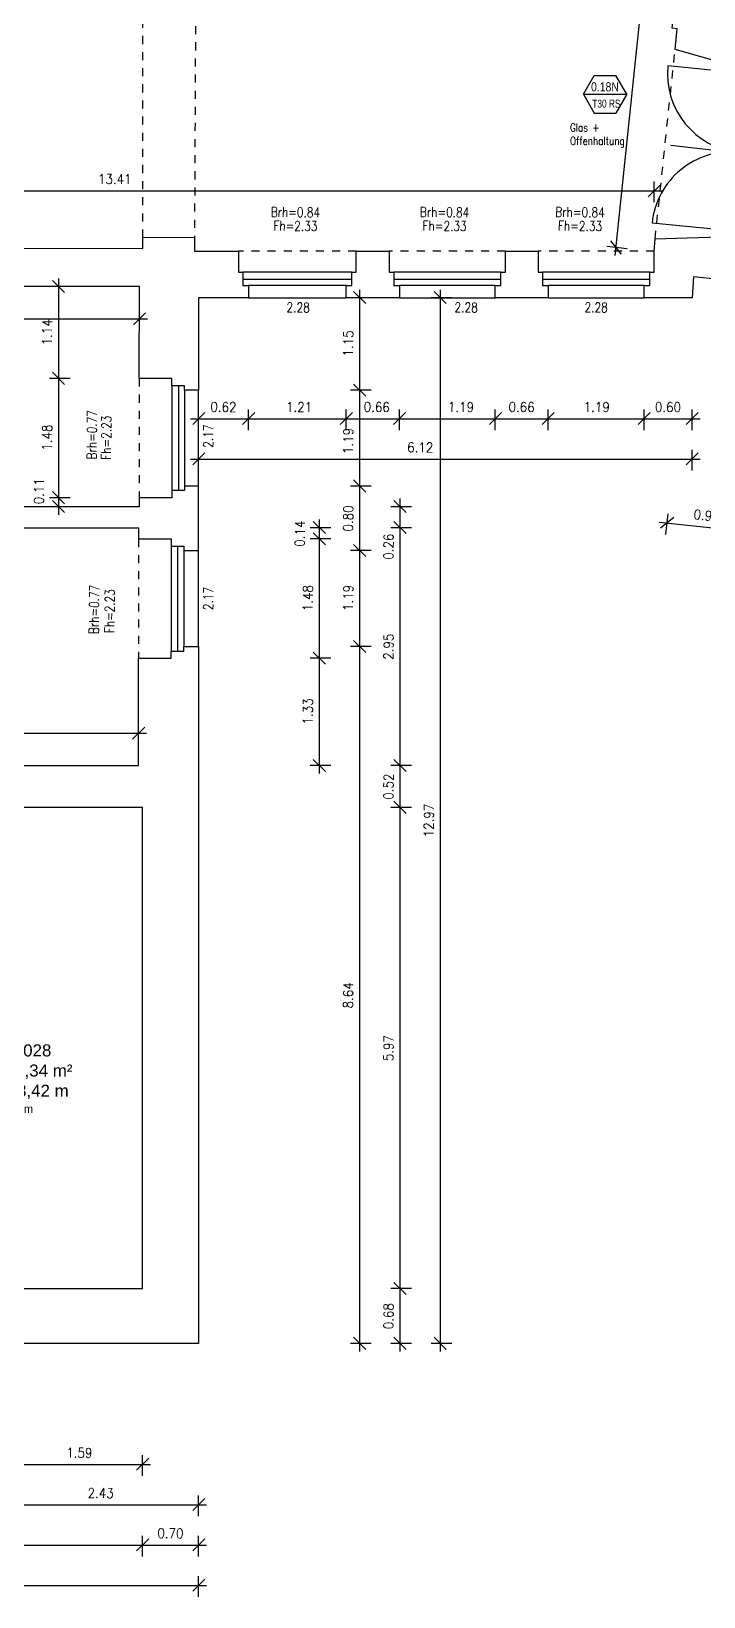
# Model space of a CAD drawing. Header units: metres. Extents: x -7 to 99688, y -10762 to -90.
# Drawn here: x 10.08 to 18.42, y -130.94 to -111.52 of the extents above; entities that cross this region are included whole.
import ezdxf
from ezdxf.enums import TextEntityAlignment as Align

# ---------------------------------------------------------------- set-up
doc = ezdxf.new("R2010")
doc.units = ezdxf.units.M
doc.header["$LTSCALE"] = 0.03
doc.linetypes.add('DOT', pattern=[0])
doc.linetypes.add('GESTRICHELT2', pattern=[4.5, 3, -1.5])
for name, color, linetype in [('A_ansicht', 9, 'CONTINUOUS'), ('A_bemaßung', 2, 'CONTINUOUS'), ('A_BRANDSCHUTZ', 10, 'CONTINUOUS'), ('A_fenster', 7, 'CONTINUOUS'), ('A_Höhen', 3, 'CONTINUOUS'), ('A_NR_TÜR', 1, 'CONTINUOUS'), ('A_räume', 5, 'CONTINUOUS'), ('A_Tuer_neu', 1, 'CONTINUOUS'), ('A_Tuernummer_neu', 10, 'CONTINUOUS'), ('A_TXT-TUER', 1, 'CONTINUOUS'), ('A_verdeckt', 8, 'GESTRICHELT2'), ('A_wände', 6, 'CONTINUOUS')]:
    doc.layers.add(name, color=color, linetype=linetype)
doc.styles.add('arial-n', font='ARIALN.TTF')
doc.styles.add('BOLDSIMP_FNT', font='TXT.shx', dxfattribs={"width": 0.9, "height": 0.12})
doc.styles.add('NORM', font='simplex.shx', dxfattribs={"width": 0.7, "bigfont": 'bigfont.shx'})
doc.styles.add('SIMPLEX', font='simplex.shx', dxfattribs={"width": 0.8, "height": 0.1})
doc.styles.get("Standard").update_dxf_attribs({"font": 'txt', "height": 1})

# ---------------------------------------------------------------- blocks, each defined once
blk = doc.blocks.new('SLASH1')
at = {"layer": 'A_bemaßung', "color": 2, "linetype": 'Continuous'}
for p, q in [((0.07663, 0.07663), (-0.07319, -0.07319)), ((0, -0.14068), (0, 0.11466))]:
    blk.add_line(p, q, dxfattribs=at)
blk = doc.blocks.new('Tür-Nr')
at = {"layer": 'A_NR_TÜR'}
for p, q in [((-0.057, -108.865), (0.077, -108.632)), ((0.077, -108.632), (0.347, -108.632)), ((0.481, -108.865), (0.347, -108.632)), ((-0.057, -108.865), (0.481, -108.865)), ((-0.057, -108.865), (0.077, -109.098)), ((0.481, -108.865), (0.347, -109.098)), ((0.077, -109.098), (0.347, -109.098))]:
    blk.add_line(p, q, dxfattribs=at)
at = {"layer": 'A_TXT-TUER', "style": 'arial-n', "flags": 4}
blk.add_attdef('TÜR-NR.', text='', height=0.113, dxfattribs=at).set_placement((0.211, -108.772), align=Align.MIDDLE_CENTER)
at = {"layer": 'A_TXT-TUER', "style": 'NORM', "width": 0.7}
for tag, flags, p in [('BRANDSCHUTZ', 4, (0.229, -108.981)), ('ABMESSUNG', 5, (0.214, -109.333)), ('DIN', 5, (0.214, -109.198)), ('MATERIAL', 5, (0.214, -109.467)), ('WANDART', 5, (0.214, -109.601)), ('SCHLOSS', 5, (0.214, -109.87)), ('ZARGE', 5, (0.214, -109.736)), ('BESCHLÄGE', 5, (0.214, -110.005)), ('SONSTIGES', 5, (0.214, -110.139))]:
    blk.add_attdef(tag, text='', height=0.0784, dxfattribs=dict(at, flags=flags)).set_placement(p, align=Align.MIDDLE_CENTER)

msp = doc.modelspace()

# ---------------------------------------------------------------- linework, layer by layer
at = {"layer": 'A_ansicht', "color": 9, "linetype": 'Continuous'}
for p, q in [((14.05797, -114.50842), (12.70679, -114.5084)), ((15.90796, -114.50842), (14.57797, -114.50842)), ((17.75297, -114.50841), (16.42297, -114.50842)), ((12.77677, -114.82482), (13.98798, -114.82482)), ((14.64797, -114.8248), (15.83797, -114.82483)), ((16.49297, -114.82482), (17.68298, -114.82483)), ((11.82725, -115.91646), (11.82726, -117.21646)), ((12.15726, -117.16145), (12.15726, -115.97145)), ((11.81727, -117.90647), (11.81726, -119.20645)), ((12.15727, -119.15144), (12.15727, -117.96145))]:
    msp.add_line(p, q, dxfattribs=at)
at = {"layer": 'A_bemaßung', "linetype": 'Continuous'}
for p, q in [((17.32485, -114.30168), (18.07103, -107.17153)), ((4.30177, -113.49914), (17.90927, -113.49914)), ((10.42225, -117.51646), (10.42226, -114.58645)), ((14.15727, -127.89448), (14.15727, -114.72481)), ((15.15725, -127.89449), (15.15728, -114.72482)), ((6.86225, -115.08646), (11.52227, -115.08646)), ((12.05727, -116.32483), (18.37943, -116.32483)), ((12.05727, -116.82482), (18.37941, -116.82482)), ((14.65727, -127.89448), (14.65728, -117.31647)), ((13.65726, -120.72644), (13.65727, -117.57647)), ((17.86864, -117.60895), (66.34665, -122.78975)), ((6.86225, -120.22645), (11.51226, -120.22645)), ((8.12225, -129.29448), (11.56227, -129.29448)), ((-1.15773, -129.79449), (12.25726, -129.79449)), ((-1.15774, -130.2945), (12.25728, -130.2945)), ((-1.15773, -130.79449), (12.25727, -130.79449))]:
    msp.add_line(p, q, dxfattribs=at)
at = {"layer": 'A_bemaßung'}
msp.add_line((18.01668, -112.93441), (19.56635, -113.10703), dxfattribs=at)
at = {"layer": 'A_fenster', "linetype": 'Continuous'}
for p, q in [((14.05796, -114.59843), (12.70678, -114.59839)), ((13.98797, -114.67341), (12.77678, -114.67343)), ((15.90797, -114.59842), (14.57797, -114.59841)), ((15.83796, -114.67341), (14.64797, -114.67343)), ((17.75296, -114.59841), (16.42297, -114.59842)), ((17.68298, -114.67343), (16.49298, -114.67341)), ((11.90725, -115.91646), (11.90725, -117.21646)), ((11.98225, -115.97147), (11.98226, -117.16146)), ((11.89726, -117.90645), (11.89727, -119.20644)), ((11.97225, -117.96145), (11.97226, -119.15145))]:
    msp.add_line(p, q, dxfattribs=at)
at = {"layer": 'A_Tuer_neu', "linetype": 'Continuous'}
for p, q in [((18.95334, -112.04544), (17.97825, -111.94789)), ((18.75822, -113.99559), (17.78317, -113.89805))]:
    msp.add_line(p, q, dxfattribs=at)
for centre, radius, start, end in [((18.95334, -112.04544), 0.97994, 174.28815, 264.286471), ((18.75822, -113.99559), 0.97993, 84.287171, 174.287817)]:
    msp.add_arc(centre, radius, start, end, dxfattribs=at)
at = {"layer": 'A_verdeckt'}
for p, q in [((11.46726, -114.07783), (11.46626, -107.32983)), ((12.12059, -111.0565), (12.10625, -114.07481)), ((17.82045, -114.09475), (18.06836, -111.74616)), ((14.11297, -114.24841), (12.65177, -114.24843)), ((15.96297, -114.24843), (14.52298, -114.24842)), ((17.80798, -114.24842), (16.36796, -114.24842)), ((11.42226, -115.82646), (11.42226, -117.30646)), ((11.41225, -117.81644), (11.41225, -119.29645))]:
    msp.add_line(p, q, dxfattribs=at)
at = {"layer": 'A_wände', "linetype": 'Continuous'}
for points in [[(18.95799, -111.99889), (18.06847, -111.74617), (18.09584, -111.48936), (18.03057, -111.48242), (18.10126, -110.81882), (18.16652, -110.82578), (18.49526, -107.73854)], [(6.46048, -114.20314), (11.46701, -114.21286), (11.46726, -114.07783), (12.10625, -114.07481), (12.10588, -114.24843), (12.65177, -114.24843), (12.65178, -114.50843), (12.70679, -114.5084), (12.70677, -114.67342), (12.77678, -114.67343), (12.77677, -114.82482), (12.15727, -114.82482), (12.15726, -115.97145), (11.98225, -115.97147), (11.98226, -115.91647), (11.82725, -115.91646), (11.82725, -115.82645), (11.42226, -115.82646), (11.42227, -114.68645), (6.96225, -114.68646)], [(17.75296, -114.67342), (17.75297, -114.50841), (17.80797, -114.50842), (17.80927, -114.25182), (17.82045, -114.09475), (18.75101, -114.06589), (18.75822, -113.99554), (18.99407, -114.01915), (18.9813, -114.1386), (21.74059, -114.43348), (21.71614, -114.66218), (21.78077, -114.66907), (21.76109, -114.853), (21.83569, -114.86098), (21.81934, -115.01389), (19.24191, -114.73863), (19.24965, -114.66598), (18.29457, -114.56432), (18.27942, -114.82483), (17.68298, -114.82483), (17.68298, -114.67343), (17.75296, -114.67342)], [(13.98798, -114.82482), (13.98797, -114.67341), (14.05797, -114.67342), (14.05797, -114.50842), (14.11298, -114.50842), (14.11297, -114.24841), (14.52298, -114.24842), (14.52297, -114.50842), (14.57797, -114.50842), (14.57798, -114.67343), (14.64797, -114.67343), (14.64797, -114.8248), (13.98798, -114.82482)], [(16.36797, -114.50843), (16.42297, -114.50842), (16.42297, -114.67342), (16.49298, -114.67341), (16.49297, -114.82482), (15.83797, -114.82483), (15.83796, -114.67341), (15.90797, -114.67342), (15.90796, -114.50842), (15.96297, -114.50842), (15.96297, -114.24843), (16.36796, -114.24842), (16.36797, -114.50843)], [(6.84225, -116.95647), (6.84226, -118.17647), (6.96227, -118.17646), (6.96225, -117.67646), (11.41227, -117.67645), (11.41225, -117.81644), (11.81726, -117.81646), (11.81727, -117.90647), (11.97226, -117.90645), (11.97225, -117.96145), (12.15727, -117.96145), (12.15726, -117.16145), (11.98226, -117.16146), (11.98226, -117.21646), (11.82726, -117.21646), (11.82726, -117.30646), (11.42086, -117.3084), (11.42226, -117.41645), (6.96226, -117.41645), (6.96225, -116.95646), (6.84225, -116.95647)], [(6.96225, -120.62644), (11.41226, -120.62643), (11.41225, -119.29645), (11.81725, -119.29647), (11.81726, -119.20645), (11.97226, -119.20644), (11.97226, -119.15145), (12.15727, -119.15144), (12.15727, -127.7945), (9.73225, -127.7945)], [(9.87726, -127.11449), (11.46227, -127.11448), (11.46226, -121.14644), (8.22226, -121.14646)]]:
    msp.add_lwpolyline(points, dxfattribs=at)

# ---------------------------------------------------------------- block references
at = {"layer": 'A_bemaßung', "color": 7}
for p in [(17.80927, -113.49914), (11.42227, -115.08646), (12.15727, -116.32483), (12.77677, -116.32483), (13.98797, -116.32481), (14.64798, -116.32482), (15.83798, -116.32482), (16.49298, -116.32481), (17.68296, -116.32483), (18.27942, -116.32483), (12.15726, -116.82482), (18.27943, -116.82481), (11.41226, -120.22645), (11.46226, -129.2945), (12.15728, -129.79449), (11.46226, -130.29449), (12.15726, -130.29448), (12.15727, -130.79449)]:
    msp.add_blockref('SLASH1', p, dxfattribs=at)
for p, rotation in [((17.33534, -114.20223), 83.98371299999997), ((10.42226, -114.68646), 90), ((14.15727, -114.82482), 90), ((15.15728, -114.82481), 90), ((10.42226, -115.82645), 90), ((10.42226, -115.82645), 90), ((14.15726, -115.97146), 90), ((10.42227, -117.30646), 90), ((10.42227, -117.30646), 90), ((14.15727, -117.16145), 90), ((10.42225, -117.41646), 90), ((14.65728, -117.41646), 90), ((13.65726, -117.67645), 90), ((14.65726, -117.67646), 90), ((17.96806, -117.61959), 353.8999999999999), ((13.65726, -117.81645), 90), ((14.15726, -117.96147), 90), ((14.15727, -119.15145), 90), ((13.65726, -119.29647), 90), ((13.65727, -120.62645), 90), ((14.65726, -120.62644), 90), ((14.65727, -121.14646), 90), ((14.65727, -127.11449), 90), ((14.15728, -127.7945), 90), ((14.65727, -127.79449), 90), ((15.15727, -127.79449), 90)]:
    msp.add_blockref('SLASH1', p, dxfattribs=dict(at, rotation=rotation))
at = {"layer": 'A_Tuernummer_neu'}
ref = msp.add_blockref('Tür-Nr', (16.98692, -3.43638), dxfattribs=at)
ref.add_attrib('TÜR-NR.', '0.18N', dxfattribs={"layer": 'A_TXT-TUER', "height": 0.112896, "style": 'arial-n'}).set_placement((17.19827, -112.20872), align=Align.MIDDLE_CENTER)
ref.add_attrib('BRANDSCHUTZ', 'T30 RS', dxfattribs={"layer": 'A_TXT-TUER', "height": 0.1, "style": 'arial-n', "width": 0.9}).set_placement((17.21558, -112.41731), align=Align.MIDDLE_CENTER)

# ---------------------------------------------------------------- texts
at = {"layer": 'A_bemaßung', "color": 7, "linetype": 'DOT', "style": 'BOLDSIMP_FNT', "width": 0.9}
msp.add_text('13.41', height=0.12, dxfattribs=at).set_placement((10.91009, -113.44914), align=Align.BOTTOM_LEFT)
for s, rotation, p in [('1.14', 89.4, (10.37226, -115.41589)), ('1.15', 89.4, (14.10726, -115.55499)), ('0.62', 359.4, (12.30244, -116.27482)), ('1.21', 359.4, (13.24094, -116.27482)), ('0.66', 359.4, (14.20429, -116.27483)), ('1.19', 359.4, (15.24885, -116.27482)), ('0.66', 359.4, (16.0009, -116.27481)), ('1.19', 359.4, (16.93367, -116.27482)), ('0.60', 359.4, (17.81662, -116.27482)), ('1.48', 89.4, (10.37224, -116.72333)), ('1.19', 89.4, (14.10726, -116.76436)), ('6.12', 359.4, (14.74329, -116.77482)), ('0.11', 89.4, (10.27226, -117.38775)), ('0.80', 89.4, (14.10727, -117.72603)), ('0.96', 353.4, (18.28726, -117.6034)), ('0.14', 89.4, (13.50727, -117.9136)), ('0.26', 89.4, (14.60727, -118.07452)), ('1.48', 89.4, (13.60727, -118.71331)), ('1.19', 89.4, (14.10728, -118.71074)), ('2.95', 89.4, (14.60726, -119.31604)), ('0.52', 89.4, (14.60728, -121.05101)), ('12.97', 89.4, (15.10727, -121.51795)), ('8.64', 89.4, (14.10726, -123.64012)), ('5.97', 89.4, (14.60726, -124.29504)), ('0.68', 89.4, (14.60727, -127.61905)), ('1.59', 359.4, (10.51549, -129.24448)), ('2.43', 359.4, (10.78018, -129.74448)), ('0.70', 359.4, (11.6452, -130.24448))]:
    msp.add_text(s, height=0.12, rotation=rotation, dxfattribs=at).set_placement(p, align=Align.BOTTOM_LEFT)
at = {"layer": 'A_bemaßung', "linetype": 'Continuous', "style": 'BOLDSIMP_FNT', "width": 0.9}
msp.add_text('1.33', height=0.12, rotation=89.4, dxfattribs=at).set_placement((13.60727, -120.11833), align=Align.BOTTOM_LEFT)
at = {"layer": 'A_BRANDSCHUTZ', "linetype": 'Continuous', "insert": (16.76466, -112.66315), "char_height": 0.1, "width": 0.7564, "attachment_point": 1, "style": 'SIMPLEX'}
msp.add_mtext('Glas + Offenhaltung', dxfattribs=at)
at = {"layer": 'A_Höhen', "linetype": 'Continuous', "style": 'SIMPLEX', "width": 0.8}
for s, rotation, p in [('Brh=0.84', 359.4, (13.35884, -113.76389)), ('Brh=0.84', 359.4, (15.20885, -113.76389)), ('Brh=0.84', 359.4, (16.88922, -113.7639)), ('Fh=2.33', 359.4, (13.35885, -113.93388)), ('Fh=2.33', 359.4, (15.20886, -113.93388)), ('Fh=2.33', 359.4, (16.8892, -113.9339)), ('2.28', 359.4, (13.39296, -114.94482)), ('2.28', 359.4, (15.47593, -114.94483)), ('2.28', 359.4, (17.08797, -114.94483)), ('Brh=0.77', 89.4, (10.83326, -116.52454)), ('Fh=2.23', 89.4, (11.01201, -116.56087)), ('2.17', 89.4, (12.27727, -116.54086)), ('Brh=0.77', 89.4, (10.86051, -118.69093)), ('2.17', 89.4, (12.27726, -118.55646)), ('Fh=2.23', 89.4, (11.05379, -118.71182))]:
    msp.add_text(s, height=0.12, rotation=rotation, dxfattribs=at).set_placement(p, align=Align.MIDDLE_CENTER)
at = {"layer": 'A_räume', "linetype": 'Continuous', "insert": (9.39885, -123.83459), "char_height": 0.15, "width": 6.6459, "attachment_point": 1}
msp.add_mtext('\\fArial|b0|i0|c0|p34;Kasse\\P00.25.028\\PF = 19,34 m²\\PU = 18,42 m\\P\\H0.1;RH: 3,38 m', dxfattribs=at)

doc.saveas('drawing.dxf')
